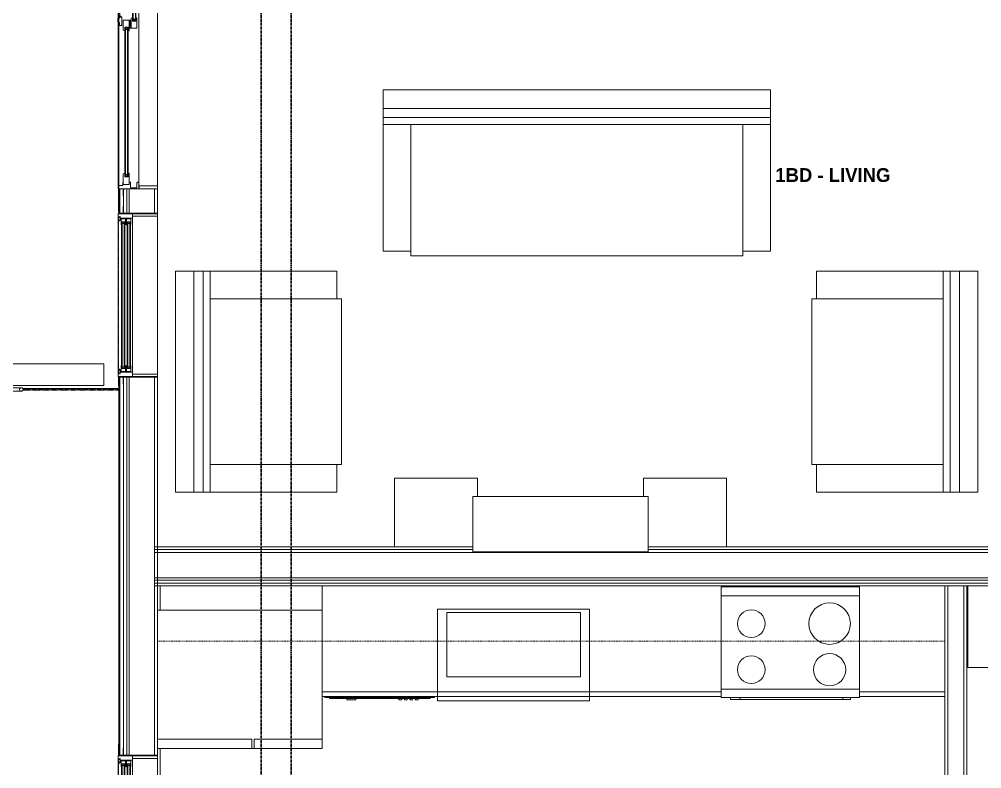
# Model space of a CAD drawing. Header units: inches. Extents: x -4093 to -1777, y 9773 to 12264.
# Drawn here: x -3881.8 to -3673.1, y 10506.2 to 10668.9 of the extents above; entities that cross this region are included whole.
import ezdxf

# ---------------------------------------------------------------- set-up
doc = ezdxf.new("R2010")
doc.units = ezdxf.units.IN
doc.header["$MEASUREMENT"] = 0
for name, pattern in [('Center 1_4_', [0.53125, 0.25, -0.09375, 0.09375, -0.09375]), ('Dash', [0.25, 0.125, -0.125]), ('Grid Line 1_2_', [0.875, 0.5, -0.125, 0.125, -0.125]), ('Hidden 1_8_', [0.1875, 0.125, -0.0625])]:
    doc.linetypes.add(name, pattern=pattern)
for name, color, linetype, lineweight in [('0-1', 7, 'Continuous', 5), ('0-2', 7, 'Continuous', 9), ('A-AREA-IDEN', 2, 'Continuous', 9), ('A-DETL-CNTR', 5, 'Center 1_4_', 9), ('A-DETL-GENF', 92, 'Continuous', 18), ('A-DETL-GENF-2', 92, 'Continuous', 9), ('A-DETL-GENF-HDLN', 1, 'Dash', 9), ('A-DETL-HDLN', 90, 'Hidden 1_8_', 9), ('A-DOOR', 31, 'Continuous', 18), ('A-DOOR-4', 31, 'Continuous', 9), ('A-DOOR-FRAM-2', 31, 'Continuous', 9), ('A-FLOR-1', 7, 'Continuous', 9), ('A-FLOR-2', 192, 'Continuous', 9), ('A-FLOR-HRAL', 11, 'Continuous', 9), ('A-GLAZ', 151, 'Continuous', 18), ('A-GLAZ-1', 151, 'Continuous', 9), ('A-GLAZ-2', 151, 'Continuous', 30), ('A-WALL', 113, 'Continuous', 18), ('A-WALL-1', 7, 'Continuous', 9), ('A-WALL-2', 250, 'Continuous', 18), ('A-WALL-3', 113, 'Continuous', 9), ('I-FURN', 30, 'Continuous', 9), ('I-FURN-1', 7, 'Continuous', 9), ('I-WALL-1', 7, 'Continuous', 9), ('P-SANR-FIXT-1', 7, 'Continuous', 9), ('Q-CASE-1', 7, 'Continuous', 9), ('Q-CASE-HDLN-1', 7, 'Dash', 9), ('Q-SPCQ-1', 7, 'Continuous', 9), ('S-BEAM', 12, 'Continuous', 9), ('S-GRID-1', 1, 'Grid Line 1_2_', 30)]:
    doc.layers.add(name, color=color, linetype=linetype, lineweight=lineweight)
doc.styles.add('Century Gothic_B', font='GOTHICB.TTF', dxfattribs={"height": 3})

# ---------------------------------------------------------------- blocks, each defined once
blk = doc.blocks.new('Entertainment_Center_14771 - Entertainment_Center_14771-V1-BACKGROUND - 3RD FLOOR')
at = {"layer": 'I-FURN-1'}
for p, q in [((-18, 10), (-36, 10)), ((-36, 10), (-36, -4.88)), ((-34.85, 10.03), (-35.34, 10.03)), ((-35.34, 10.03), (-35.34, 10)), ((-34.85, 10), (-34.85, 10.03)), ((-18.66, 10.03), (-19.66, 10.03)), ((-19.66, 10.03), (-19.66, 10)), ((-18.66, 10), (-18.66, 10.03)), ((-18, 6), (-18, 10)), ((36, 10), (18, 10)), ((18, 10), (18, 6)), ((18.66, 10.03), (18.66, 10)), ((19.66, 10.03), (18.66, 10.03)), ((19.66, 10), (19.66, 10.03)), ((35.34, 10.03), (34.85, 10.03)), ((34.85, 10.03), (34.85, 10)), ((35.34, 10), (35.34, 10.03)), ((36, -4.88), (36, 10)), ((19, 6), (-19, 6)), ((-19, 6), (-19, -6)), ((19, -6), (19, 6)), ((-19, -6), (19, -6)), ((-19, -6.13), (-19, -6)), ((-19, -6), (19, -6)), ((19, -6.13), (-19, -6.13)), ((19, -6), (19, -6.13))]:
    blk.add_line(p, q, dxfattribs=at)
blk = doc.blocks.new('Couch-Both_Arms-Generic - 1-1372852-BACKGROUND - 3RD FLOOR')
at = {"layer": 'I-FURN'}
for p, q in [((-42, 17.5), (-36, 17.5)), ((-42, -10), (-42, 17.5)), ((-36, 18.5), (36, 18.5)), ((-36, 17.5), (-36, 18.5)), ((-36, 17.5), (-36, -10)), ((36, 18.5), (36, 17.5)), ((36, 17.5), (42, 17.5)), ((36, -10), (36, 17.5)), ((42, 17.5), (42, -10)), ((-42, -10), (42, -10)), ((-42, -13.5), (-42, -10)), ((42, -10), (42, -13.5)), ((-42, -11.5), (42, -11.5)), ((-42, -13.5), (42, -13.5)), ((42, -13.5), (-42, -13.5))]:
    blk.add_line(p, q, dxfattribs=at)
at = {"layer": 'I-FURN-1'}
for p, q in [((-42, -17.5), (-42, -13.5)), ((42, -13.5), (42, -17.5)), ((42, -17.5), (-42, -17.5))]:
    blk.add_line(p, q, dxfattribs=at)
blk = doc.blocks.new('Couch-Both_Arms-Generic - 2-1352635-BACKGROUND - 3RD FLOOR')
at = {"layer": 'I-FURN'}
for p, q in [((-24, 13.5), (24, 13.5)), ((24, 13.5), (-24, 13.5)), ((-24, 13.5), (-24, 10)), ((24, 10), (24, 13.5)), ((-24, 11.5), (24, 11.5)), ((-24, 10), (-24, -17.5)), ((-24, 10), (24, 10)), ((-18, -17.5), (-18, 10)), ((18, 10), (18, -17.5)), ((24, -17.5), (24, 10)), ((-24, -17.5), (-18, -17.5)), ((-18, -17.5), (-18, -18.5)), ((-18, -18.5), (18, -18.5)), ((18, -18.5), (18, -17.5)), ((18, -17.5), (24, -17.5))]:
    blk.add_line(p, q, dxfattribs=at)
at = {"layer": 'I-FURN-1'}
for p, q in [((24, 17.5), (-24, 17.5)), ((-24, 17.5), (-24, 13.5)), ((24, 13.5), (24, 17.5))]:
    blk.add_line(p, q, dxfattribs=at)
blk = doc.blocks.new('Couch-Both_Arms-Generic - 2-1523460-BACKGROUND - 3RD FLOOR')
at = {"layer": 'I-FURN'}
for p, q in [((-24, 17.5), (-18, 17.5)), ((-24, -10), (-24, 17.5)), ((-18, 18.5), (18, 18.5)), ((-18, 17.5), (-18, 18.5)), ((-18, 17.5), (-18, -10)), ((18, 18.5), (18, 17.5)), ((18, 17.5), (24, 17.5)), ((18, -10), (18, 17.5)), ((24, 17.5), (24, -10)), ((-24, -10), (24, -10)), ((-24, -13.5), (-24, -10)), ((24, -10), (24, -13.5)), ((-24, -11.5), (24, -11.5)), ((-24, -13.5), (24, -13.5)), ((24, -13.5), (-24, -13.5))]:
    blk.add_line(p, q, dxfattribs=at)
at = {"layer": 'I-FURN-1'}
for p, q in [((-24, -17.5), (-24, -13.5)), ((24, -13.5), (24, -17.5)), ((24, -17.5), (-24, -17.5))]:
    blk.add_line(p, q, dxfattribs=at)
blk = doc.blocks.new('Table-Night Stand - 18_ x 18_ x 24_-V52-BACKGROUND - 3RD FLOOR')
at = {"layer": 'I-FURN-1'}
for p, q in [((0.15, 0), (18.15, 0)), ((18.15, 0), (18.15, -17.69))]:
    blk.add_line(p, q, dxfattribs=at)
blk = doc.blocks.new('OD_CW_Base Cabinet - OD_CW_Base Cabinet-4328933-BACKGROUND - 3RD FLOOR')
at = {"layer": 'Q-CASE-1'}
for p, q in [((0.74, 24), (0.74, 18.71)), ((0.74, 0), (87.29, 0)), ((117.29, 0), (135.79, 0))]:
    blk.add_line(p, q, dxfattribs=at)
blk = doc.blocks.new('OD_CW_Upper Cabinet - OD_CW_Upper Cabinet-4367001-BACKGROUND - 3RD FLOOR')
at = {"layer": 'Q-CASE-HDLN-1'}
for p, q in [((171.54, 24), (0.74, 24)), ((0.74, 24), (0.74, 12)), ((171.54, 12), (171.54, 24)), ((0.74, 12), (171.54, 12))]:
    blk.add_line(p, q, dxfattribs=at)
blk = doc.blocks.new('Refrigerator_-_Side-by-Side_6047 - 36_ X 30_-1372843-BACKGROUND - 3RD FLOOR')
at = {"layer": 'Q-SPCQ-1'}
for p, q in [((-17.88, 15.58), (17.87, 15.58)), ((-17.88, -14.42), (-17.88, 15.58)), ((-17.88, 15.58), (-3.13, 15.58)), ((-17.88, 15.58), (-17.88, 13.58)), ((-3.13, 13.58), (-3.13, 15.58)), ((-2.63, 15.58), (17.87, 15.58)), ((-2.63, 15.58), (-2.63, 13.58)), ((17.87, 15.58), (17.87, -14.42)), ((17.87, 13.58), (17.87, 15.58)), ((-3.13, 13.58), (-17.88, 13.58)), ((17.87, 13.58), (-2.63, 13.58)), ((17.87, -14.42), (-17.88, -14.42))]:
    blk.add_line(p, q, dxfattribs=at)
blk = doc.blocks.new('Stainless Steel Farmhous Kitchen Sink - Stainless Steel Farmhous Kitchen Sink-2443921-BACKGROUND - 3RD FLOOR')
at = {"layer": 'P-SANR-FIXT-1'}
for p, q in [((0, -2.25), (-33, -2.25)), ((-33, -2.25), (-33, -22.2)), ((-31, -16.96), (-31, -3)), ((-31, -3), (-2, -3)), ((-2, -3), (-2, -16.96)), ((0, -22.2), (0, -2.25)), ((-2, -16.96), (-31, -16.96)), ((-33, -22.2), (0, -22.2))]:
    blk.add_line(p, q, dxfattribs=at)
blk = doc.blocks.new('CTR - 1st Phase - Unit Layouts_rvt-1-BACKGROUND - 3RD FLOOR')
at = {"layer": 'A-FLOR-1'}
for p, q in [((-3851.85, 10702.91), (-3851.85, 10632.79)), ((-3851.23, 10545.94), (-3851.23, 10540.65)), ((-3851.23, 10510.65), (-3851.23, 10398.84))]:
    blk.add_line(p, q, dxfattribs=at)
at = {"layer": 'A-WALL-1'}
for p, q in [((-3681.05, 10545.94), (-3681.05, 10439.69)), ((-3676.3, 10545.94), (-3681.05, 10545.94)), ((-3676.3, 10432.94), (-3676.3, 10545.94))]:
    blk.add_line(p, q, dxfattribs=at)
at = {"layer": 'A-WALL-2'}
for p, q in [((-3680.42, 10439.06), (-3680.42, 10545.94)), ((-3676.92, 10433.56), (-3676.92, 10545.94))]:
    blk.add_line(p, q, dxfattribs=at)
at = {"layer": 'Q-CASE-1'}
for p, q in [((-3816.1, 10540.65), (-3816.1, 10545.94)), ((-3729.55, 10522.94), (-3816.1, 10522.94)), ((-3816.1, 10522.94), (-3729.55, 10522.94)), ((-3681.05, 10522.94), (-3699.55, 10522.94)), ((-3699.55, 10522.94), (-3681.05, 10522.94)), ((-3729.55, 10521.94), (-3816.1, 10521.94)), ((-3681.05, 10521.94), (-3699.55, 10521.94))]:
    blk.add_line(p, q, dxfattribs=at)
at = {"layer": 'Q-SPCQ-1'}
for p, q in [((-3729.55, 10543.75), (-3729.55, 10545.75)), ((-3729.55, 10545.75), (-3699.55, 10545.75)), ((-3699.55, 10545.75), (-3699.55, 10543.75)), ((-3729.55, 10523.5), (-3729.55, 10543.75)), ((-3729.55, 10543.75), (-3699.55, 10543.75)), ((-3699.55, 10543.75), (-3699.55, 10523.5)), ((-3729.55, 10523.5), (-3699.55, 10523.5)), ((-3729.55, 10523.5), (-3729.55, 10521.75)), ((-3699.55, 10523.5), (-3729.55, 10523.5)), ((-3699.55, 10521.75), (-3699.55, 10523.5)), ((-3815.6, 10521.94), (-3815.6, 10521.92)), ((-3815.4, 10521.72), (-3792.67, 10521.72)), ((-3814.51, 10521.72), (-3814.51, 10521.47)), ((-3792.69, 10521.47), (-3814.51, 10521.47)), ((-3810.77, 10521.47), (-3810.77, 10521.22)), ((-3809.79, 10521.22), (-3810.77, 10521.22)), ((-3808.81, 10521.22), (-3809.79, 10521.22)), ((-3808.81, 10521.22), (-3808.81, 10521.47)), ((-3799.45, 10521.47), (-3799.45, 10521.22)), ((-3798.86, 10521.22), (-3799.45, 10521.22)), ((-3798.86, 10521.22), (-3798.86, 10521.47)), ((-3798.27, 10521.47), (-3798.27, 10521.22)), ((-3797.68, 10521.22), (-3798.27, 10521.22)), ((-3797.68, 10521.22), (-3797.68, 10521.47)), ((-3797.09, 10521.47), (-3797.09, 10521.22)), ((-3796.5, 10521.22), (-3797.09, 10521.22)), ((-3796.5, 10521.22), (-3796.5, 10521.47)), ((-3795.91, 10521.47), (-3795.91, 10521.22)), ((-3795.31, 10521.22), (-3795.91, 10521.22)), ((-3795.31, 10521.22), (-3795.31, 10521.47)), ((-3792.69, 10521.72), (-3792.69, 10521.47)), ((-3792.67, 10521.72), (-3791.8, 10521.72)), ((-3791.6, 10521.92), (-3791.6, 10521.94)), ((-3699.55, 10521.75), (-3729.55, 10521.75)), ((-3727.55, 10521.75), (-3727.55, 10521.25)), ((-3725.42, 10521.25), (-3727.55, 10521.25)), ((-3725.42, 10521.75), (-3725.42, 10521.25)), ((-3703.16, 10521.25), (-3725.42, 10521.25)), ((-3703.16, 10521.25), (-3703.16, 10521.75)), ((-3701.55, 10521.25), (-3703.16, 10521.25)), ((-3701.55, 10521.25), (-3701.55, 10521.75))]:
    blk.add_line(p, q, dxfattribs=at)
for centre, radius, start, end in [((-3706.05, 10537.75), 4.5, 360, 180), ((-3723.05, 10537.75), 3, 360, 180), ((-3723.05, 10537.75), 3, 180, 360), ((-3706.05, 10537.75), 4.5, 180, 360), ((-3706.05, 10527.75), 3.5, 360, 180), ((-3723.05, 10527.75), 3, 360, 180), ((-3723.05, 10527.75), 3, 180, 360), ((-3706.05, 10527.75), 3.5, 180, 360), ((-3815.4, 10521.92), 0.197, 180, 270), ((-3815.4, 10521.92), 0.197, 195, 255), ((-3792.67, 10522.8), 1.07, 270, 306.3436), ((-3791.8, 10521.92), 0.197, 270, 0)]:
    blk.add_arc(centre, radius, start, end, dxfattribs=at)
at = {"layer": '0-2'}
for name, p, rotation in [('Couch-Both_Arms-Generic - 1-1372852-BACKGROUND - 3RD FLOOR', (-3760.9, 10636.09), 180), ('Couch-Both_Arms-Generic - 2-1352635-BACKGROUND - 3RD FLOOR', (-3830.4, 10590.26), 89.99999999994968), ('Couch-Both_Arms-Generic - 2-1523460-BACKGROUND - 3RD FLOOR', (-3691.4, 10590.26), 89.99999999996562), ('Table-Night Stand - 18_ x 18_ x 24_-V52-BACKGROUND - 3RD FLOOR', (-3657.9, 10528.25), 180), ('Refrigerator_-_Side-by-Side_6047 - 36_ X 30_-1372843-BACKGROUND - 3RD FLOOR', (-3833.97, 10526.23), 180)]:
    blk.add_blockref(name, p, dxfattribs=dict(at, rotation=rotation))
for name, p in [('Entertainment_Center_14771 - Entertainment_Center_14771-V1-BACKGROUND - 3RD FLOOR', (-3764.41, 10559.31)), ('OD_CW_Upper Cabinet - OD_CW_Upper Cabinet-4367001-BACKGROUND - 3RD FLOOR', (-3852.59, 10521.94)), ('OD_CW_Base Cabinet - OD_CW_Base Cabinet-4328933-BACKGROUND - 3RD FLOOR', (-3816.84, 10521.94)), ('Stainless Steel Farmhous Kitchen Sink - Stainless Steel Farmhous Kitchen Sink-2443921-BACKGROUND - 3RD FLOOR', (-3758.1, 10543.16))]:
    blk.add_blockref(name, p, dxfattribs=at)
blk = doc.blocks.new('CTR - 1st Phase - Common Walls_rvt-1-BACKGROUND - 3RD FLOOR')
at = {"layer": 'A-WALL-2'}
for p, q in [((-3783.41, 10553.81), (-3852.47, 10553.81)), ((-3783.41, 10553.19), (-3852.47, 10553.19)), ((-3487.3, 10553.81), (-3745.41, 10553.81)), ((-3487.3, 10553.19), (-3745.41, 10553.19)), ((-3487.3, 10547.69), (-3852.47, 10547.69)), ((-3487.3, 10547.19), (-3852.47, 10547.19)), ((-3487.3, 10546.56), (-3852.47, 10546.56))]:
    blk.add_line(p, q, dxfattribs=at)
at = {"layer": 'I-WALL-1'}
for p, q in [((-3783.41, 10554.44), (-3852.47, 10554.44)), ((-3852.47, 10554.44), (-3852.47, 10545.94)), ((-3487.3, 10554.44), (-3745.41, 10554.44)), ((-3852.47, 10545.94), (-3487.3, 10545.94))]:
    blk.add_line(p, q, dxfattribs=at)
blk = doc.blocks.new('CTR - 1st Phase - Structure_rvt-1-BACKGROUND - 3RD FLOOR')
at = {"layer": 'S-GRID-1'}
for p, q in [((-3829.32, 9772.61), (-3829.32, 12247.5)), ((-3822.82, 9772.61), (-3822.82, 12247.5))]:
    blk.add_line(p, q, dxfattribs=at)
blk = doc.blocks.new('Window-Double_Hung-Marvin-Essential - 2-WIDE _TEMP ALL LOW_ ESDH3066-3454268-BACKGROUND - 3RD FLOOR')
at = {"layer": 'A-DETL-GENF'}
for p, q in [((-17.75, 4.28), (-17.16, 4.28)), ((-17.75, 4.28), (-17.75, 1.19)), ((-17.08, 3.87), (-17.16, 4.28)), ((-16.85, 4.25), (-16.85, 3.87)), ((-16.3, 4.25), (-16.85, 4.25)), ((-16.3, 4.01), (-16.3, 4.25)), ((-16.18, 4.22), (-16.1, 4.22)), ((-16.18, 4.22), (-16.18, 4.01)), ((-16.1, 3.97), (-16.1, 4.22)), ((16.18, 4.22), (16.1, 4.22)), ((16.1, 3.97), (16.1, 4.22)), ((16.18, 4.22), (16.18, 4.01)), ((16.3, 4.01), (16.3, 4.25)), ((16.3, 4.25), (16.85, 4.25)), ((16.85, 4.25), (16.85, 3.87)), ((17.08, 3.87), (17.16, 4.28)), ((17.75, 4.28), (17.16, 4.28)), ((17.75, 4.28), (17.75, 1.19)), ((-19.25, 3.23), (-19.25, 3.19)), ((-17.75, 3.23), (-19.25, 3.23)), ((-19.25, 3.19), (-17.9, 3.19)), ((-17.9, 3.19), (-17.9, 3.08)), ((-17.9, 3.08), (-17.75, 3.08)), ((-17.08, 3.87), (-16.19, 3.87)), ((-16.38, 3.77), (-16.72, 3.77)), ((-16.72, 3.77), (-16.72, 1.19)), ((-15.34, 3.69), (-16.56, 3.69)), ((-16.56, 2.75), (-16.56, 3.69)), ((-16.56, 2.75), (-15.34, 2.75)), ((-15.34, 2.47), (-16.56, 2.47)), ((-16.56, 1.53), (-16.56, 2.47)), ((-16.38, 3.87), (-16.38, 3.77)), ((-16.18, 4.01), (-16.3, 4.01)), ((-16.19, 3.97), (-16.1, 3.97)), ((-16.19, 3.87), (-16.19, 3.97)), ((-15.94, 2.87), (-15.94, 3.59)), ((-15.94, 3.59), (-15.28, 3.59)), ((-15.28, 2.87), (-15.94, 2.87)), ((-15.94, 1.65), (-15.94, 2.37)), ((-15.94, 2.37), (-15.28, 2.37)), ((15.84, 3.57), (-15.84, 3.57)), ((-15.84, 2.88), (-15.84, 3.57)), ((15.84, 3.45), (-15.84, 3.45)), ((15.84, 3.01), (-15.84, 3.01)), ((15.84, 2.88), (-15.84, 2.88)), ((15.84, 2.35), (-15.84, 2.35)), ((-15.84, 1.66), (-15.84, 2.35)), ((15.84, 2.23), (-15.84, 2.23)), ((-15.54, 3.01), (-15.54, 3.45)), ((-15.54, 1.79), (-15.54, 2.23)), ((-15.34, 3.69), (-15.28, 3.63)), ((-15.34, 2.75), (-15.28, 2.81)), ((-15.34, 2.47), (-15.28, 2.41)), ((-15.28, 3.59), (-15.28, 3.63)), ((-15.28, 2.81), (-15.28, 2.87)), ((-15.28, 2.37), (-15.28, 2.41)), ((15.34, 3.69), (15.28, 3.63)), ((15.28, 3.59), (15.28, 3.63)), ((15.94, 3.59), (15.28, 3.59)), ((15.28, 2.81), (15.28, 2.87)), ((15.28, 2.87), (15.94, 2.87)), ((15.34, 2.75), (15.28, 2.81)), ((15.34, 2.47), (15.28, 2.41)), ((15.28, 2.37), (15.28, 2.41)), ((15.94, 2.37), (15.28, 2.37)), ((15.34, 3.69), (16.56, 3.69)), ((16.56, 2.75), (15.34, 2.75)), ((15.34, 2.47), (16.56, 2.47)), ((15.54, 3.01), (15.54, 3.45)), ((15.54, 1.79), (15.54, 2.23)), ((15.84, 2.88), (15.84, 3.57)), ((15.84, 1.66), (15.84, 2.35)), ((15.94, 2.87), (15.94, 3.59)), ((15.94, 1.65), (15.94, 2.37)), ((16.19, 3.97), (16.1, 3.97)), ((16.18, 4.01), (16.3, 4.01)), ((16.19, 3.87), (16.19, 3.97)), ((17.08, 3.87), (16.19, 3.87)), ((16.38, 3.87), (16.38, 3.77)), ((16.38, 3.77), (16.72, 3.77)), ((16.56, 2.75), (16.56, 3.69)), ((16.56, 1.53), (16.56, 2.47)), ((16.72, 3.77), (16.72, 1.19)), ((17.75, 3.23), (19.25, 3.23)), ((17.9, 3.08), (17.75, 3.08)), ((17.9, 3.19), (17.9, 3.08)), ((19.25, 3.19), (17.9, 3.19)), ((19.25, 3.23), (19.25, 3.19)), ((-16.72, 1.19), (-17.75, 1.19)), ((-16.56, 1.53), (-15.34, 1.53)), ((-15.28, 1.65), (-15.94, 1.65)), ((15.84, 1.79), (-15.84, 1.79)), ((15.84, 1.66), (-15.84, 1.66)), ((-15.34, 1.53), (-15.28, 1.59)), ((-15.28, 1.59), (-15.28, 1.65)), ((15.28, 1.59), (15.28, 1.65)), ((15.28, 1.65), (15.94, 1.65)), ((15.34, 1.53), (15.28, 1.59)), ((16.56, 1.53), (15.34, 1.53)), ((16.72, 1.19), (17.75, 1.19))]:
    blk.add_line(p, q, dxfattribs=at)
at = {"layer": 'A-DETL-GENF-HDLN'}
blk.add_line((16.1, 4.22), (-16.5, 4.22), dxfattribs=at)
at = {"layer": 'A-GLAZ'}
for p, q in [((-17.13, 1.16), (-17.13, -4.19)), ((17.12, -4.19), (17.12, 1.16)), ((-17.13, -4.19), (-17.75, -4.19)), ((17.12, -4.19), (17.75, -4.19))]:
    blk.add_line(p, q, dxfattribs=at)
at = {"layer": 'A-GLAZ-1'}
for p, q in [((17.75, 4.28), (-17.75, 4.28)), ((20.21, 4.25), (17.75, 4.25)), ((17.75, 4.19), (20.21, 4.19)), ((20.21, 4.19), (20.21, 4.25)), ((-17.75, 1.19), (17.75, 1.19)), ((-17.75, -4.19), (17.75, -4.19))]:
    blk.add_line(p, q, dxfattribs=at)
at = {"layer": 'A-GLAZ-2'}
for p, q in [((-17.75, 4.28), (-17.75, 1.19)), ((17.75, 1.19), (17.75, 4.28)), ((-17.75, 1.16), (-17.75, -4.19)), ((17.75, -4.19), (17.75, 1.16))]:
    blk.add_line(p, q, dxfattribs=at)
blk = doc.blocks.new('Door-Sliding-Marvin-2_Panel_Patio_Door-Essential - LR-MARVIN ESSENTIAL SLIDING - 6_-0_X6_-10_ - 3RD FLOOR-3441016-BACKGROUND - 3RD FLOOR')
at = {"layer": 'A-DETL-GENF'}
for p, q in [((-35, 4.28), (-35.75, 4.28)), ((-35.75, 4.28), (-35.75, -0.19)), ((-35, 3.31), (-35, 4.28)), ((0.6, 4.36), (0.34, 4.05)), ((1.35, 4.36), (0.6, 4.36)), ((1.35, 4.05), (1.35, 4.36)), ((33.41, 4.05), (33.41, 4.36)), ((33.41, 4.36), (34.16, 4.36)), ((34.16, 4.36), (34.42, 4.05)), ((35, 4.28), (35.75, 4.28)), ((35, 3.31), (35, 4.28)), ((35.75, 4.28), (35.75, -0.19)), ((-37.25, 3.19), (-37.25, 3.23)), ((-35.75, 3.23), (-37.25, 3.23)), ((-35.91, 3.19), (-37.25, 3.19)), ((-35.91, 3.19), (-35.91, 3.08)), ((-35.75, 3.08), (-35.91, 3.08)), ((-34.25, 3.31), (-35, 3.31)), ((-34.81, 3.19), (-32.46, 3.19)), ((-34.81, 1.94), (-34.81, 3.19)), ((-34.25, 3.19), (-34.25, 3.31)), ((-32.38, 2.87), (-33.09, 2.87)), ((-33.09, 2.87), (-33.09, 2.12)), ((-33.09, 2.12), (-32.34, 2.12)), ((-32.98, 2.87), (-0.77, 2.87)), ((-32.98, 2.72), (-32.98, 2.87)), ((-32.98, 2.72), (-0.77, 2.72)), ((-32.98, 2.27), (-0.77, 2.27)), ((-32.98, 2.27), (-32.98, 2.12)), ((-32.98, 2.12), (-0.77, 2.12)), ((-32.87, 2.72), (-32.87, 2.27)), ((-32.61, 2.72), (-32.61, 2.27)), ((-32.46, 3.19), (-32.38, 2.87)), ((-32.34, 2.12), (-32.34, 2)), ((-0.66, 2.12), (-1.41, 2.12)), ((-1.41, 2.12), (-1.41, 2)), ((-1.29, 3.19), (-1.38, 2.87)), ((-1.38, 2.87), (-0.66, 2.87)), ((0.87, 3.19), (-1.29, 3.19)), ((-1.14, 2.72), (-1.14, 2.27)), ((-0.88, 2.72), (-0.88, 2.27)), ((-0.77, 2.72), (-0.77, 2.87)), ((-0.77, 2.27), (-0.77, 2.12)), ((-0.66, 2.87), (-0.66, 2.12)), ((-0.24, 4.05), (-0.24, 3.53)), ((0.34, 4.05), (-0.24, 4.05)), ((-0.24, 3.53), (1.51, 3.53)), ((0.87, 1.72), (0.87, 3.19)), ((1.35, 4.05), (1.51, 4.05)), ((1.51, 3.69), (1.51, 4.05)), ((1.71, 3.69), (1.51, 3.69)), ((1.51, 3.65), (1.75, 3.65)), ((1.51, 3.53), (1.51, 3.65)), ((1.64, 3.83), (1.64, 3.94)), ((1.75, 3.94), (1.64, 3.94)), ((1.64, 3.83), (1.71, 3.83)), ((1.71, 3.83), (1.71, 3.69)), ((1.75, 3.65), (1.75, 3.94)), ((33.01, 3.94), (33.12, 3.94)), ((33.01, 3.65), (33.01, 3.94)), ((33.25, 3.65), (33.01, 3.65)), ((33.12, 3.83), (33.05, 3.83)), ((33.05, 3.83), (33.05, 3.69)), ((33.05, 3.69), (33.25, 3.69)), ((33.12, 3.83), (33.12, 3.94)), ((33.25, 3.69), (33.25, 4.05)), ((33.41, 4.05), (33.25, 4.05)), ((33.25, 3.53), (33.25, 3.65)), ((35, 3.53), (33.25, 3.53)), ((34.25, 3.19), (34.25, 3.31)), ((34.25, 3.31), (35, 3.31)), ((34.81, 3.19), (34.25, 3.19)), ((34.42, 4.05), (35, 4.05)), ((34.81, 1.94), (34.81, 3.19)), ((35.75, 3.23), (37.25, 3.23)), ((35.75, 3.08), (35.9, 3.08)), ((35.9, 3.19), (35.9, 3.08)), ((35.9, 3.19), (37.25, 3.19)), ((37.25, 3.19), (37.25, 3.23)), ((-35.5, 1.62), (-35.5, 0.25)), ((-35.5, 1.62), (-34.25, 1.62)), ((-35.5, 0.25), (-34.39, 0.25)), ((-32.41, 1.94), (-34.81, 1.94)), ((-34.39, 0.25), (-34.25, 0.1)), ((-34.25, 1.62), (-34.25, 1.94)), ((-34.25, -0.19), (-34.25, 0.1)), ((-32.34, 2), (-32.41, 1.94)), ((-1.41, 2), (-1.34, 1.94)), ((-1.34, 1.94), (0.87, 1.94)), ((0.24, 1.82), (-0.88, 1.72)), ((-0.88, 0.25), (-0.88, 1.72)), ((-0.88, 1.5), (1.29, 1.5)), ((1.34, 0.25), (-0.88, 0.25)), ((-0.43, 1.68), (0.43, 1.76)), ((-0.43, 1.58), (-0.43, 1.68)), ((-0.24, 1.58), (-0.43, 1.58)), ((-0.24, 1.62), (0.87, 1.72)), ((-0.24, 1.62), (-0.24, 1.7)), ((-0.24, 1.51), (-0.24, 1.58)), ((0.24, 1.93), (0.24, 1.86)), ((0.24, 1.86), (0.43, 1.86)), ((0.24, 1.82), (0.24, 1.74)), ((0.43, 1.86), (0.43, 1.76)), ((0.66, 1.19), (0.66, 0.44)), ((1.37, 1.19), (0.66, 1.19)), ((0.66, 0.44), (1.41, 0.44)), ((0.77, 1.19), (33.04, 1.19)), ((0.77, 1.04), (0.77, 1.19)), ((0.77, 1.04), (33.04, 1.04)), ((0.77, 0.58), (33.04, 0.58)), ((0.77, 0.58), (0.77, 0.44)), ((0.77, 0.44), (33.04, 0.44)), ((0.88, 1.04), (0.88, 0.58)), ((1.14, 1.04), (1.14, 0.58)), ((1.29, 1.5), (1.37, 1.19)), ((1.41, 0.31), (1.34, 0.25)), ((1.41, 0.44), (1.41, 0.31)), ((33.16, 0.44), (32.41, 0.44)), ((32.41, 0.44), (32.41, 0.31)), ((32.41, 0.31), (32.47, 0.25)), ((32.52, 1.5), (32.44, 1.19)), ((32.44, 1.19), (33.16, 1.19)), ((32.47, 0.25), (34.84, 0.25)), ((34.84, 1.5), (32.52, 1.5)), ((32.68, 1.04), (32.68, 0.58)), ((32.93, 1.04), (32.93, 0.58)), ((33.04, 1.04), (33.04, 1.19)), ((33.04, 0.58), (33.04, 0.44)), ((33.16, 1.19), (33.16, 0.44)), ((34.81, 1.94), (34.25, 1.94)), ((34.25, 1.62), (34.25, 1.94)), ((35.5, 1.62), (34.25, 1.62)), ((34.39, 0.25), (34.25, 0.1)), ((34.25, -0.19), (34.25, 0.1)), ((35.5, 0.25), (34.39, 0.25)), ((34.84, 0.25), (34.84, 1.5)), ((35.5, 1.62), (35.5, 0.25)), ((-35.75, -0.19), (-34.25, -0.19)), ((35.75, -0.19), (34.25, -0.19))]:
    blk.add_line(p, q, dxfattribs=at)
at = {"layer": 'A-DETL-GENF-2'}
for p, q in [((-32.87, 2.72), (-32.87, 2.27)), ((-32.61, 2.72), (-32.61, 2.27))]:
    blk.add_line(p, q, dxfattribs=at)
at = {"layer": 'A-DETL-GENF-HDLN'}
blk.add_line((1.75, 3.94), (33.01, 3.94), dxfattribs=at)
at = {"layer": 'A-DOOR'}
for p, q in [((-35.06, -0.22), (-35.75, -0.22)), ((-35.75, -0.22), (-35.75, -4.19)), ((-35.06, -4.19), (-35.06, -0.22)), ((35.06, -0.22), (35.06, -4.19)), ((35.75, -0.22), (35.06, -0.22)), ((35.75, -4.19), (35.75, -0.22)), ((-35.75, -4.19), (-35.06, -4.19)), ((35.06, -4.19), (35.75, -4.19))]:
    blk.add_line(p, q, dxfattribs=at)
at = {"layer": 'A-DOOR-4'}
for p, q in [((-35.75, 4.25), (-40.68, 4.25)), ((-40.68, 4.25), (-40.68, 4.19)), ((-35.75, 4.25), (35.75, 4.25)), ((-35.75, 4.19), (-35.75, 4.25)), ((-35.75, 4.19), (35.75, 4.19)), ((35.75, 4.25), (35.75, 4.19))]:
    blk.add_line(p, q, dxfattribs=at)
at = {"layer": 'A-DOOR-FRAM-2'}
for p, q in [((35.75, 4.28), (-35.75, 4.28)), ((-35.75, 4.28), (-35.75, -0.19)), ((35.75, -0.19), (35.75, 4.28)), ((-35.75, -0.19), (35.75, -0.19))]:
    blk.add_line(p, q, dxfattribs=at)
blk = doc.blocks.new('Window-Double_Hung-Marvin-Essential - 1-WIDE _TEMP ALL_ ESDH3066-3454292-BACKGROUND - 3RD FLOOR')
at = {"layer": 'A-DETL-GENF'}
for p, q in [((-16.72, -1.19), (-17.75, -1.19)), ((-17.75, -4.28), (-17.75, -1.19)), ((-16.72, -3.77), (-16.72, -1.19)), ((-16.56, -1.53), (-15.34, -1.53)), ((-16.56, -1.53), (-16.56, -2.47)), ((-15.28, -1.65), (-15.94, -1.65)), ((-15.94, -1.65), (-15.94, -2.37)), ((15.84, -1.66), (-15.84, -1.66)), ((-15.84, -1.66), (-15.84, -2.35)), ((15.84, -1.79), (-15.84, -1.79)), ((-15.54, -1.79), (-15.54, -2.23)), ((-15.34, -1.53), (-15.28, -1.59)), ((-15.28, -1.59), (-15.28, -1.65)), ((15.34, -1.53), (15.28, -1.59)), ((15.28, -1.59), (15.28, -1.65)), ((15.28, -1.65), (15.94, -1.65)), ((16.56, -1.53), (15.34, -1.53)), ((15.54, -1.79), (15.54, -2.23)), ((15.84, -1.66), (15.84, -2.35)), ((15.94, -1.65), (15.94, -2.37)), ((16.56, -1.53), (16.56, -2.47)), ((16.72, -3.77), (16.72, -1.19)), ((16.72, -1.19), (17.75, -1.19)), ((17.75, -4.28), (17.75, -1.19)), ((-19.25, -3.23), (-19.25, -3.19)), ((-19.25, -3.19), (-17.9, -3.19)), ((-17.75, -3.23), (-19.25, -3.23)), ((-17.9, -3.19), (-17.9, -3.08)), ((-17.9, -3.08), (-17.75, -3.08)), ((-17.08, -3.87), (-17.16, -4.28)), ((-17.08, -3.87), (-16.19, -3.87)), ((-16.85, -4.25), (-16.85, -3.87)), ((-16.38, -3.77), (-16.72, -3.77)), ((-15.34, -2.47), (-16.56, -2.47)), ((-16.56, -2.75), (-15.34, -2.75)), ((-16.56, -2.75), (-16.56, -3.69)), ((-15.34, -3.69), (-16.56, -3.69)), ((-16.38, -3.87), (-16.38, -3.77)), ((-16.18, -4.01), (-16.3, -4.01)), ((-16.3, -4.01), (-16.3, -4.25)), ((-16.19, -3.87), (-16.19, -3.97)), ((-16.19, -3.97), (-16.1, -3.97)), ((-16.18, -4.22), (-16.18, -4.01)), ((-16.1, -3.97), (-16.1, -4.22)), ((-15.94, -2.37), (-15.28, -2.37)), ((-15.28, -2.87), (-15.94, -2.87)), ((-15.94, -2.87), (-15.94, -3.59)), ((-15.94, -3.59), (-15.28, -3.59)), ((15.84, -2.23), (-15.84, -2.23)), ((15.84, -2.35), (-15.84, -2.35)), ((15.84, -2.88), (-15.84, -2.88)), ((-15.84, -2.88), (-15.84, -3.57)), ((15.84, -3.01), (-15.84, -3.01)), ((15.84, -3.45), (-15.84, -3.45)), ((15.84, -3.57), (-15.84, -3.57)), ((-15.54, -3.01), (-15.54, -3.45)), ((-15.34, -2.47), (-15.28, -2.41)), ((-15.34, -2.75), (-15.28, -2.81)), ((-15.34, -3.69), (-15.28, -3.63)), ((-15.28, -2.37), (-15.28, -2.41)), ((-15.28, -2.81), (-15.28, -2.87)), ((-15.28, -3.59), (-15.28, -3.63)), ((15.28, -2.37), (15.28, -2.41)), ((15.94, -2.37), (15.28, -2.37)), ((15.34, -2.47), (15.28, -2.41)), ((15.34, -2.75), (15.28, -2.81)), ((15.28, -2.81), (15.28, -2.87)), ((15.28, -2.87), (15.94, -2.87)), ((15.28, -3.59), (15.28, -3.63)), ((15.94, -3.59), (15.28, -3.59)), ((15.34, -3.69), (15.28, -3.63)), ((15.34, -2.47), (16.56, -2.47)), ((16.56, -2.75), (15.34, -2.75)), ((15.34, -3.69), (16.56, -3.69)), ((15.54, -3.01), (15.54, -3.45)), ((15.84, -2.88), (15.84, -3.57)), ((15.94, -2.87), (15.94, -3.59)), ((16.19, -3.97), (16.1, -3.97)), ((16.1, -3.97), (16.1, -4.22)), ((16.18, -4.22), (16.18, -4.01)), ((16.18, -4.01), (16.3, -4.01)), ((17.08, -3.87), (16.19, -3.87)), ((16.19, -3.87), (16.19, -3.97)), ((16.3, -4.01), (16.3, -4.25)), ((16.38, -3.87), (16.38, -3.77)), ((16.38, -3.77), (16.72, -3.77)), ((16.56, -2.75), (16.56, -3.69)), ((16.85, -4.25), (16.85, -3.87)), ((17.08, -3.87), (17.16, -4.28)), ((17.9, -3.08), (17.75, -3.08)), ((17.75, -3.23), (19.25, -3.23)), ((17.9, -3.19), (17.9, -3.08)), ((19.25, -3.19), (17.9, -3.19)), ((19.25, -3.23), (19.25, -3.19)), ((-17.75, -4.28), (-17.16, -4.28)), ((-16.3, -4.25), (-16.85, -4.25)), ((-16.18, -4.22), (-16.1, -4.22)), ((16.18, -4.22), (16.1, -4.22)), ((16.3, -4.25), (16.85, -4.25)), ((17.75, -4.28), (17.16, -4.28))]:
    blk.add_line(p, q, dxfattribs=at)
at = {"layer": 'A-DETL-GENF-HDLN'}
blk.add_line((16.1, -4.22), (-16.5, -4.22), dxfattribs=at)
at = {"layer": 'A-GLAZ'}
for p, q in [((-17.13, 4.19), (-17.75, 4.19)), ((-17.13, -1.16), (-17.13, 4.19)), ((17.12, 4.19), (17.75, 4.19)), ((17.12, 4.19), (17.12, -1.16))]:
    blk.add_line(p, q, dxfattribs=at)
at = {"layer": 'A-GLAZ-1'}
for p, q in [((-17.75, 4.19), (17.75, 4.19)), ((-17.75, -1.19), (17.75, -1.19)), ((17.75, -4.28), (-17.75, -4.28)), ((17.75, -4.19), (19.62, -4.19)), ((19.62, -4.25), (17.75, -4.25)), ((19.62, -4.19), (19.62, -4.25))]:
    blk.add_line(p, q, dxfattribs=at)
at = {"layer": 'A-GLAZ-2'}
for p, q in [((-17.75, -1.16), (-17.75, 4.19)), ((17.75, 4.19), (17.75, -1.16)), ((-17.75, -4.28), (-17.75, -1.19)), ((17.75, -1.19), (17.75, -4.28))]:
    blk.add_line(p, q, dxfattribs=at)
blk = doc.blocks.new('Railing - Baluster_01-2700443-BACKGROUND - 3RD FLOOR')
at = {"layer": 'A-FLOR-HRAL'}
for p, q in [((-0.59, 1.18), (0.59, 1.18)), ((-0.59, 0.59), (-0.59, 1.18)), ((0.59, 1.18), (0.59, 0.59))]:
    blk.add_line(p, q, dxfattribs=at)
blk = doc.blocks.new('Railing - Railing-3415208-BACKGROUND - 3RD FLOOR')
at = {"layer": 'A-FLOR-HRAL'}
for p, q in [((-3863.47, 10702.96), (-3907.59, 10702.96)), ((-3907.59, 10702.96), (-3907.59, 10589.41)), ((-3863.47, 10702.96), (-3863.47, 10702.49)), ((-3863.47, 10702.49), (-3863.47, 10698.71)), ((-3863.47, 10698.71), (-3863.47, 10698.24)), ((-3902.86, 10698.24), (-3863.47, 10698.24)), ((-3902.86, 10594.14), (-3902.86, 10698.24)), ((-3863.47, 10594.14), (-3902.86, 10594.14)), ((-3863.47, 10594.14), (-3863.47, 10593.67)), ((-3863.47, 10593.67), (-3863.47, 10589.89)), ((-3863.47, 10589.89), (-3863.47, 10589.41)), ((-3907.59, 10589.41), (-3863.47, 10589.41))]:
    blk.add_line(p, q, dxfattribs=at)
for points, knots in [([(-3907.59, 10702.96), (-3907.59, 10702.96), (-3907.58, 10702.96), (-3907.55, 10702.93), (-3907.52, 10702.9), (-3907.5, 10702.87), (-3907.47, 10702.85), (-3907.44, 10702.82), (-3907.4, 10702.78), (-3907.36, 10702.74), (-3907.32, 10702.7), (-3907.28, 10702.66), (-3907.22, 10702.59), (-3907.16, 10702.53), (-3907.11, 10702.49)], [0, 0, 0, 0, 0.166667, 0.25, 0.333333, 0.416667, 0.458333, 0.5, 0.583333, 0.666667, 0.708333, 0.75, 0.833333, 1, 1, 1, 1]), ([(-3903.33, 10698.71), (-3903.29, 10698.67), (-3903.23, 10698.61), (-3903.15, 10698.53), (-3903.11, 10698.48), (-3903.07, 10698.45), (-3903.04, 10698.42), (-3903.01, 10698.38), (-3902.98, 10698.36), (-3902.95, 10698.33), (-3902.92, 10698.3), (-3902.9, 10698.27), (-3902.87, 10698.25), (-3902.86, 10698.24), (-3902.86, 10698.24)], [0, 0, 0, 0, 0.166667, 0.25, 0.333333, 0.375, 0.416667, 0.5, 0.541667, 0.583333, 0.666667, 0.75, 0.833333, 1, 1, 1, 1]), ([(-3903.33, 10593.67), (-3903.29, 10593.71), (-3903.23, 10593.77), (-3903.15, 10593.85), (-3903.11, 10593.89), (-3903.07, 10593.93), (-3903.04, 10593.96), (-3903.01, 10593.99), (-3902.98, 10594.02), (-3902.95, 10594.05), (-3902.92, 10594.08), (-3902.9, 10594.1), (-3902.87, 10594.13), (-3902.86, 10594.14), (-3902.86, 10594.14)], [0, 0, 0, 0, 0.166667, 0.25, 0.333333, 0.375, 0.416667, 0.5, 0.541667, 0.583333, 0.666667, 0.75, 0.833333, 1, 1, 1, 1]), ([(-3907.59, 10589.41), (-3907.59, 10589.41), (-3907.58, 10589.42), (-3907.55, 10589.45), (-3907.52, 10589.48), (-3907.5, 10589.51), (-3907.47, 10589.53), (-3907.44, 10589.56), (-3907.4, 10589.6), (-3907.36, 10589.64), (-3907.32, 10589.68), (-3907.29, 10589.72), (-3907.22, 10589.78), (-3907.15, 10589.84), (-3907.11, 10589.89)], [0, 0, 0, 0, 0.166667, 0.25, 0.333333, 0.416667, 0.458333, 0.5, 0.583333, 0.666667, 0.708333, 0.75, 0.833333, 1, 1, 1, 1])]:
    blk.add_open_spline(points, degree=3, knots=knots, dxfattribs=at)
at = {"rotation": 269.9999999999996}
blk.add_blockref('Railing - Baluster_01-2700443-BACKGROUND - 3RD FLOOR', (-3864.06, 10700.6), dxfattribs=at)
blk = doc.blocks.new('Walls 42 - Walls 1-3380299-BACKGROUND - 3RD FLOOR')
at = {"layer": 'S-BEAM'}
for p, q in [((-3881.32, 10588.96), (-3900.27, 10588.96)), ((-3900.27, 10588.21), (-3881.32, 10588.21))]:
    blk.add_line(p, q, dxfattribs=at)
at = {"layer": 'S-BEAM', "flags": 128}
for points in [[(-3881.32, 10588.96), (-3881.42, 10588.95), (-3881.51, 10588.92), (-3881.59, 10588.87), (-3881.65, 10588.8), (-3881.7, 10588.72), (-3881.72, 10588.63), (-3881.72, 10588.54), (-3881.7, 10588.45), (-3881.65, 10588.37), (-3881.59, 10588.3), (-3881.51, 10588.25), (-3881.42, 10588.22), (-3881.32, 10588.21)], [(-3881.32, 10588.21), (-3881.23, 10588.22), (-3881.14, 10588.25), (-3881.06, 10588.3), (-3880.99, 10588.37), (-3880.95, 10588.45), (-3880.93, 10588.54), (-3880.93, 10588.63), (-3880.95, 10588.72), (-3880.99, 10588.8), (-3881.06, 10588.87), (-3881.14, 10588.92), (-3881.23, 10588.95), (-3881.32, 10588.96)]]:
    blk.add_lwpolyline(points, dxfattribs=at)
at = {"layer": 'S-BEAM'}
blk.add_ellipse((-3900.27, 10588.59), major_axis=(0, 0.375), ratio=0.93544, start_param=1.047198, end_param=3.141593, dxfattribs=at)

msp = doc.modelspace()

# ---------------------------------------------------------------- linework, layer by layer
at = {"layer": 'A-DETL-CNTR'}
msp.add_line((-3860.22, 10588.59), (-3880.93, 10588.59), dxfattribs=at)
at = {"layer": 'A-DETL-HDLN'}
msp.add_line((-3860.22, 10588.4), (-3880.98, 10588.4), dxfattribs=at)
at = {"layer": 'A-FLOR-2'}
msp.add_line((-3880.98, 10588.78), (-3860.22, 10588.78), dxfattribs=at)
at = {"layer": 'A-WALL'}
for p, q in [((-3859.97, 10632.1), (-3859.97, 10626.8)), ((-3859.22, 10632.1), (-3859.22, 10626.8)), ((-3858.47, 10632.1), (-3858.47, 10626.8)), ((-3857.97, 10632.1), (-3857.97, 10626.8)), ((-3852.47, 10632.1), (-3852.47, 10626.8)), ((-3859.97, 10591.3), (-3859.97, 10509.14)), ((-3859.22, 10591.3), (-3859.22, 10509.14)), ((-3858.47, 10591.3), (-3858.47, 10509.14)), ((-3857.97, 10591.3), (-3857.97, 10509.14)), ((-3852.47, 10591.3), (-3852.47, 10509.14))]:
    msp.add_line(p, q, dxfattribs=at)
at = {"layer": 'A-WALL-3'}
for p, q in [((-3860.22, 10632.1), (-3860.22, 10626.8)), ((-3855.82, 10632.1), (-3855.85, 10632.1)), ((-3851.85, 10626.8), (-3851.85, 10632.1)), ((-3857.22, 10626.8), (-3857.19, 10626.8)), ((-3857.19, 10591.3), (-3857.22, 10591.3)), ((-3851.85, 10540.65), (-3851.85, 10591.3)), ((-3860.22, 10589.43), (-3860.22, 10511.6)), ((-3851.85, 10509.14), (-3851.85, 10510.65)), ((-3857.22, 10509.14), (-3857.19, 10509.14))]:
    msp.add_line(p, q, dxfattribs=at)

# ---------------------------------------------------------------- block references
at = {"layer": '0-1'}
for name in ['CTR - 1st Phase - Structure_rvt-1-BACKGROUND - 3RD FLOOR', 'CTR - 1st Phase - Unit Layouts_rvt-1-BACKGROUND - 3RD FLOOR', 'CTR - 1st Phase - Common Walls_rvt-1-BACKGROUND - 3RD FLOOR']:
    msp.add_blockref(name, (0, 0), dxfattribs=at)
at = {"layer": 'A-DOOR-4', "rotation": 89.99999999999991}
msp.add_blockref('Door-Sliding-Marvin-2_Panel_Patio_Door-Essential - LR-MARVIN ESSENTIAL SLIDING - 6_-0_X6_-10_ - 3RD FLOOR-3441016-BACKGROUND - 3RD FLOOR', (-3856.04, 10667.85), dxfattribs=at)
at = {"layer": 'A-FLOR-HRAL'}
msp.add_blockref('Railing - Railing-3415208-BACKGROUND - 3RD FLOOR', (0, 0), dxfattribs=at)
at = {"layer": 'A-GLAZ-1'}
for name, p, rotation in [('Window-Double_Hung-Marvin-Essential - 1-WIDE _TEMP ALL_ ESDH3066-3454292-BACKGROUND - 3RD FLOOR', (-3856.04, 10609.05), 269.9999999999999), ('Window-Double_Hung-Marvin-Essential - 2-WIDE _TEMP ALL LOW_ ESDH3066-3454268-BACKGROUND - 3RD FLOOR', (-3856.04, 10491.39), 89.99999999999991)]:
    msp.add_blockref(name, p, dxfattribs=dict(at, rotation=rotation))
at = {"layer": 'S-BEAM'}
msp.add_blockref('Walls 42 - Walls 1-3380299-BACKGROUND - 3RD FLOOR', (0, 0), dxfattribs=at)

# ---------------------------------------------------------------- texts
at = {"layer": 'A-AREA-IDEN', "insert": (-3717.83, 10636.62), "char_height": 3, "width": 31.411, "attachment_point": 1, "style": 'Century Gothic_B'}
msp.add_mtext('1BD - LIVING', dxfattribs=at)

doc.saveas('drawing.dxf')
